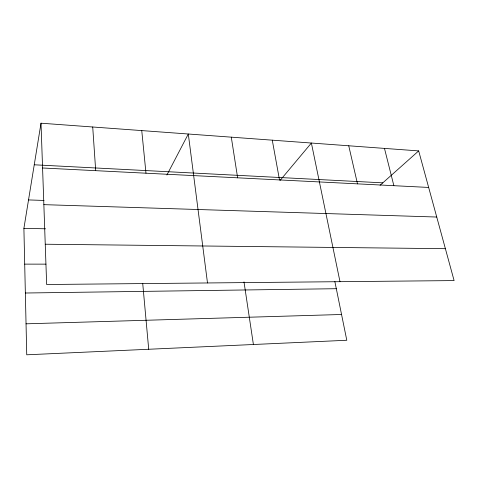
<?xml version="1.0" encoding="UTF-8"?>
<svg xmlns="http://www.w3.org/2000/svg" width="478" height="478" viewBox="0 0 478 478"><rect width="100%" height="100%" fill="white"/><g stroke="black" fill="none" stroke-linecap="round" stroke-linejoin="round"><path stroke-width="0.72" d="M334.857 281.554L346.795 340.264L26.738 354.801L23.9 228.376L41.012 123.199L418.68 150.911L454.1 280.586L46.653 284.506L41.012 123.199M166.906 175.002L188.302 134.007L207.494 282.958M280.078 180.439L311.381 143.036L339.989 281.685M380.088 185.273L418.68 150.911M26.039 323.821L341.555 314.488M25.352 293.014L336.309 288.706M24.701 264.125L45.978 264.143M45.243 244.222L445.388 248.685M23.9 228.376L45.53 228.789M43.857 204.65L436.743 217.036M28.531 199.924L44.048 200.443M42.578 167.993L428.658 187.442M34.243 164.791L382.812 182.847M384.473 148.401L393.866 185.685M348.743 145.778L357.49 183.857M272.275 140.168L279.499 179.925M231.292 137.162L237.632 177.816M243.995 281.906L253.4 344.507M141.751 130.59L145.981 173.197M142.707 283.305L148.712 349.263M92.72 126.993L95.696 170.664"/></g></svg>
